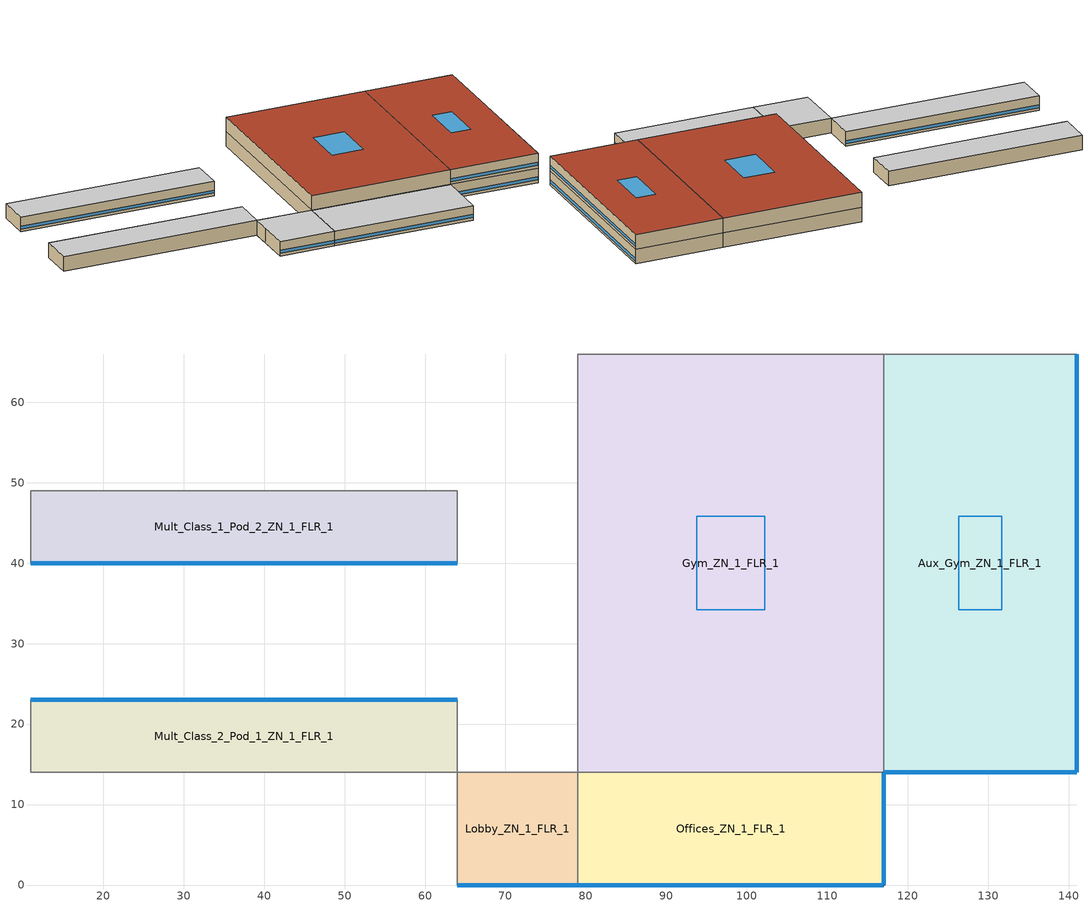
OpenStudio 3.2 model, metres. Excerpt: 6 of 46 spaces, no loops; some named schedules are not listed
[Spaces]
Gym_ZN_1_FLR_1
 floor foundation (BTAP-Grnd-Floor-Mass:U-0.379_std): 117,66 117,14 79,14 79,66 z0
 wall to Aux_Gym_ZN_1_FLR_1: 117,14 117,66 z4:8; 117,14 117,66 z0:4
 wall to Main_Corridor_ZN_1_FLR_1: 79,66 79,14 z0:4
 wall to Offices_ZN_1_FLR_1: 79,14 117,14 z0:4
 wall to Offices_ZN_1_FLR_2: 79,14 117,14 z4:8
 wall to Mech_ZN_1_FLR_2: 117,66 79,66 z4:8
 wall to Mech_ZN_1_FLR_1: 117,66 79,66 z0:4
 wall to Main_Corridor_ZN_1_FLR_2: 79,66 79,14 z4:8
 roof outside: 117,14 117,66 79,66 79,14 z8
 skylight (BTAP-Ext-Skylights:U=0.160 SHGC=0.600): 102.25,34.19 102.25,45.81 93.75,45.81 93.75,34.19 z8
Offices_ZN_1_FLR_1
 floor foundation (BTAP-Grnd-Floor-Mass:U-0.379_std): 117,14 117,0 79,0 79,14 z0
 wall outside: 79,0 117,0 117,14 z0:4
 wall to Lobby_ZN_1_FLR_1: 79,14 79,0 z0:4
 window (BTAP-Ext-FixedWindow:U=0.160 SHGC=0.600): 79.03,0 116.97,0 / 117,0.03 117,13.97 z0.76:1.56
 ceiling to Offices_ZN_1_FLR_2: 117,0 117,14 79,14 79,0 z4
Aux_Gym_ZN_1_FLR_1
 floor foundation (BTAP-Grnd-Floor-Mass:U-0.379_std): 141,66 141,14 117,14 117,66 z0
 wall outside: 117,14 141,14 141,66 z0:4; 117,14 141,14 141,66 z4:8
 wall to LIBRARY_MEDIA_CENTER_ZN_1_FLR_2: 141,66 117,66 z4:8
 wall to Kitchen_ZN_1_FLR_1: 141,66 117,66 z0:4
 window (BTAP-Ext-FixedWindow:U=0.160 SHGC=0.600): 117.03,14 140.97,14 / 141,14.03 141,65.97 z0.76:1.56; 117.03,14 140.97,14 / 141,14.03 141,65.97 z4.76:5.56
 roof outside: 141,14 141,66 117,66 117,14 z8
 skylight (BTAP-Ext-Skylights:U=0.160 SHGC=0.600): 131.68,34.19 131.68,45.81 126.32,45.81 126.32,34.19 z8
Mult_Class_2_Pod_1_ZN_1_FLR_1
 floor foundation (BTAP-Grnd-Floor-Mass:U-0.379_std): 64,23 64,14 11,14 11,23 z0
 wall outside: 64,23 11,23 z0:4
 wall to Corner_Class_2_Pod_1_ZN_1_FLR_1: 11,23 11,14 z0:4
 wall to Main_Corridor_ZN_1_FLR_1: 64,14 64,23 z0:4
 wall to Corridor_Pod_1_ZN_1_FLR_1: 11,14 64,14 z0:4
 window (BTAP-Ext-FixedWindow:U=0.160 SHGC=0.600): 63.97,23 11.03,23 z0.76:1.56
 ceiling to Mult_Class_2_Pod_1_ZN_1_FLR_2: 64,14 64,23 11,23 11,14 z4
Lobby_ZN_1_FLR_1
 floor foundation (BTAP-Grnd-Floor-Mass:U-0.379_std): 79,14 79,0 64,0 64,14 z0
 wall outside: 64,0 79,0 z0:4
 wall to Corridor_Pod_1_ZN_1_FLR_1: 64,14 64,9 z0:4
 wall to Mult_Class_1_Pod_1_ZN_1_FLR_1: 64,9 64,0 z0:4
 wall to Main_Corridor_ZN_1_FLR_1: 79,14 64,14 z0:4
 window (BTAP-Ext-FixedWindow:U=0.160 SHGC=0.600): 64.03,0 78.97,0 z0.76:1.56
 ceiling to Lobby_ZN_1_FLR_2: 79,0 79,14 64,14 64,0 z4
Mult_Class_1_Pod_2_ZN_1_FLR_1
 floor foundation (BTAP-Grnd-Floor-Mass:U-0.379_std): 64,49 64,40 11,40 11,49 z0
 wall outside: 11,40 64,40 z0:4
 wall to Corner_Class_1_Pod_2_ZN_1_FLR_1: 11,49 11,40 z0:4
 wall to Main_Corridor_ZN_1_FLR_1: 64,40 64,49 z0:4
 wall to Corridor_Pod_2_ZN_1_FLR_1: 64,49 11,49 z0:4
 window (BTAP-Ext-FixedWindow:U=0.160 SHGC=0.600): 11.03,40 63.97,40 z0.76:1.56
 ceiling to Mult_Class_1_Pod_2_ZN_1_FLR_2: 64,40 64,49 11,49 11,40 z4
[Site]
THOMPSON A_MB_CAN: Latitude {deg}=55.8; Longitude {deg}=-97.86; Time Zone {hr}=-6; Elevation {m}=224; Terrain=City
[Building]
SecondarySchool: North Axis {deg}=0; Default Construction Set=BTAP-Mass at hdd = 7600.0; Standards Number of Stories=2; Standards Number of Above Ground Stories=2; Standards Template=NECB2011; Standards Building Type=SecondarySchool
[ClimateZones]
Climate Zone Institution Name 1=ASHRAE; Climate Zone Document Name 1=ANSI/ASHRAE Standard 169; Climate Zone Document Year 1=2006; Climate Zone Institution Name 2=CEC; Climate Zone Document Name 2=California Climate Zone Descriptions; Climate Zone Document Year 2=1995
[Site:WaterMainsTemperature]
Calculation Method=Correlation; Annual Average Outdoor Air Temperature {C}=-1.78333; Maximum Difference In Monthly Average Outdoor Air Temperatures {deltaC}=37.5
[Site:GroundTemperature:BuildingSurface]
19.527, 19.502, 19.536, 19.598, 20.002, 21.64, 22.225, 22.375, 21.449, 20.121, 19.802, 19.633
[SizingPeriod:DesignDay] Barometric Pressure {Pa}=98663; Sky Clearness=0; Rain Indicator=0; Snow Indicator=0; Day of Month=21; Daylight Saving Time Indicator=0; Humidity Indicating Type=Wetbulb; Dry-Bulb Temperature Range Modifier Type=DefaultMultipliers
Name | Maximum Dry-Bulb Temperature {C} | Daily Dry-Bulb Temperature Range {deltaC} | Humidity Indicating Conditions at Maximum Dry-Bulb | Wind Speed {m/s} | Wind Direction {deg} | Month | Day Type | Solar Model Indicator | ASHRAE Taub | ASHRAE Taud
Thompson AP Ann Clg .4% Condns DB=>MWB | 27.9 | 12.8 | 17.9 | 4.6 | 270 | 7 | SummerDesignDay | ASHRAETau | 0.402 | 2.329
Thompson AP Ann Htg 99.6% Condns DB | -38.5 | 0 | -38.5 | 1.4 | 300 | 1 | WinterDesignDay | ASHRAEClearSky
[Material:NoMass] Roughness=Smooth; Thermal Absorptance=0.9; Solar Absorptance=0.7
Name | Thermal Resistance {m2-K/W} | Visible Absorptance
Typical Carpet Pad; Typical Carpet Pad 1 | 0.21648 | 0.8
Typical Insulation 1 | 6.78179 | 0.7
Typical Insulation 2 | 5.19354 | 0.7
Typical Insulation 3 | 7.04224 | 0.7
Typical Carpet Pad 2 | 2.57255 | 0.8
Typical Carpet Pad 3; Typical Carpet Pad 4 | 4.69593 | 0.8
Typical Insulation 4 | 0.624982 | 0.7
Typical Insulation 5 | 0.625 | 0.7
[Material]
Name | Roughness | Thickness {m} | Conductivity {W/m-K} | Density {kg/m3} | Specific Heat {J/kg-K} | Thermal Absorptance | Solar Absorptance | Visible Absorptance
G05 25mm wood | MediumSmooth | 0.0254 | 0.15 | 608 | 1630 | 0.9 | 0.5 | 0.5
100mm Normalweight concrete floor 1 | MediumSmooth | 0.1016 | 2.31 | 2322 | 832
G01 13mm gypsum board 1 | Smooth | 0.0127 | 0.16 | 800 | 1090 | 0.9 | 0.7 | 0.5
4 in. Normalweight Concrete Floor 1 | MediumRough | 0.1016 | 2.31 | 2322 | 832 | 0.9 | 0.7 | 0.7
1IN Stucco 1 | Smooth | 0.0253 | 0.6918 | 1858 | 837 | 0.9 | 0.7 | 0.92
8IN CONCRETE HW RefBldg 1 | Rough | 0.2032 | 1.311 | 2240 | 836.8 | 0.9 | 0.7 | 0.7
1/2IN Gypsum 1 | Smooth | 0.0127 | 0.16 | 784.9 | 830 | 0.9 | 0.4 | 0.4
Metal Roof Surface 1; F08 Metal surface 1 | Smooth | 0.0008 | 45.28 | 7824 | 500 | 0.9 | 0.7 | 0.7
6 in. Normalweight Concrete Floor 1; 6 in. Normalweight Concrete Floor 2; 6 in. Normalweight Concrete Floor 3 | MediumRough | 0.1524 | 2.31 | 2322 | 832 | 0.9 | 0.7 | 0.7
Expanded Polystyrene | MediumSmooth | 0.0746039 | 0.029 | 29 | 1210
[Construction]
BTAP-Int-Partition; BTAP-Int-Door: G05 25mm wood
BTAP-Int-Floor: 100mm Normalweight concrete floor 1, Typical Carpet Pad
BTAP-Int-Wall: G01 13mm gypsum board 1, G01 13mm gypsum board 1
BTAP-Int-Ceiling: Typical Carpet Pad, 100mm Normalweight concrete floor 1
BTAP-Int-Window: SimpleGlazing
BTAP-Ext-Floor-Mass:U-0.142: Typical Insulation 1, 4 in. Normalweight Concrete Floor 1, Typical Carpet Pad 1
BTAP-Ext-Wall-Mass:U-0.183: 1IN Stucco 1, 8IN CONCRETE HW RefBldg 1, Typical Insulation 2, 1/2IN Gypsum 1
BTAP-Ext-Roof-Metal:U-0.142: Metal Roof Surface 1, Typical Insulation 3
BTAP-Grnd-Floor-Mass:U-0.379: 6 in. Normalweight Concrete Floor 1, Typical Carpet Pad 2
BTAP-Grnd-Wall-Mass:U-0.21: 6 in. Normalweight Concrete Floor 2, Typical Carpet Pad 3
BTAP-Grnd-Roof-Mass:U-0.21: 6 in. Normalweight Concrete Floor 3, Typical Carpet Pad 4
BTAP-Ext-FixedWindow:U=0.160 SHGC=0.600; BTAP-Ext-GlassDoors:U=0.160 SHGC=0.600; BTAP-Ext-Skylights:U=0.160 SHGC=0.600; BTAP-Ext-DaylightDomes:U=0.160 SHGC=0.600; BTAP-Ext-DaylightDiffuser:U=0.160 SHGC=0.600: SimpleGlazing:U=0.160 SHGC=0.600
BTAP-Ext-Door:U-1.6: F08 Metal surface 1, Typical Insulation 4
BTAP-Ext-OverHeadDoor:U-1.6: Typical Insulation 5
BTAP-Grnd-Floor-Mass:U-0.379_std: 6 in. Normalweight Concrete Floor 1, Expanded Polystyrene
[DefaultConstructionSet]
BTAP-Mass at hdd = 7600.0: Default Exterior Surface Constructions=BTAP-Mass at hdd = 7600.0; Default Interior Surface Constructions=Default Surface Constructions 2; Default Ground Contact Surface Constructions=BTAP-Mass at hdd = 7600.0 1; Default Exterior SubSurface Constructions=BTAP-Mass at hdd = 7600.0; Default Interior SubSurface Constructions=Default Sub Surface Constructions 2; Interior Partition Construction=BTAP-Int-Partition
[DefaultSurfaceConstructions]
Name | Floor Construction | Wall Construction | Roof Ceiling Construction
Default Surface Constructions 2 | BTAP-Int-Floor | BTAP-Int-Wall | BTAP-Int-Ceiling
BTAP-Mass at hdd = 7600.0 | BTAP-Ext-Floor-Mass:U-0.142 | BTAP-Ext-Wall-Mass:U-0.183 | BTAP-Ext-Roof-Metal:U-0.142
BTAP-Mass at hdd = 7600.0 1 | BTAP-Grnd-Floor-Mass:U-0.379 | BTAP-Grnd-Wall-Mass:U-0.21 | BTAP-Grnd-Roof-Mass:U-0.21
[DefaultSubSurfaceConstructions]
Name | Fixed Window Construction | Operable Window Construction | Door Construction | Glass Door Construction | Overhead Door Construction | Skylight Construction | Tubular Daylight Dome Construction | Tubular Daylight Diffuser Construction
Default Sub Surface Constructions 2 | BTAP-Int-Window | BTAP-Int-Window | BTAP-Int-Door
BTAP-Mass at hdd = 7600.0 | BTAP-Ext-FixedWindow:U=0.160 SHGC=0.600 | BTAP-Ext-FixedWindow:U=0.160 SHGC=0.600 | BTAP-Ext-Door:U-1.6 | BTAP-Ext-GlassDoors:U=0.160 SHGC=0.600 | BTAP-Ext-OverHeadDoor:U-1.6 | BTAP-Ext-Skylights:U=0.160 SHGC=0.600 | BTAP-Ext-DaylightDomes:U=0.160 SHGC=0.600 | BTAP-Ext-DaylightDiffuser:U=0.160 SHGC=0.600
[WindowMaterial:SimpleGlazingSystem] Solar Heat Gain Coefficient=0.6; Visible Transmittance=0.21
Name | U-Factor {W/m2-K}
SimpleGlazing | 2.2
SimpleGlazing:U=0.160 SHGC=0.600 | 1.6
[Space] Building Story=Building Story 1; Part of Total Floor Area=Yes
Name | Space Type | Thermal Zone
Gym_ZN_1_FLR_1 | Space Function Gym - play | ALL_ST=Gym - play_FL=Building Story 1_SCH=B 1
Offices_ZN_1_FLR_1 | Space Function Office - enclosed | ALL_ST=Office - enclosed_FL=Building Story 1_SCH=A
Aux_Gym_ZN_1_FLR_1 | Space Function Gym - play | ALL_ST=Gym - play_FL=Building Story 1_SCH=B
Mult_Class_1_Pod_2_ZN_1_FLR_1 | Space Function Classroom/lecture/training | ALL_ST=Classroom/lecture/training_FL=Building Story 1_SCH=D 2
Mult_Class_2_Pod_1_ZN_1_FLR_1 | Space Function Classroom/lecture/training | ALL_ST=Classroom/lecture/training_FL=Building Story 1_SCH=D 3
Lobby_ZN_1_FLR_1 | Space Function Lobby - other | ALL_ST=Lobby - other_FL=Building Story 1_SCH=C
[BuildingStory]
Building Story 1: Nominal Z Coordinate {m}=0
[SpaceType] Standards Building Type=Space Function
Name | Default Schedule Set | Design Specification Outdoor Air Object | Standards Space Type
Space Function Gym - play | Space Function Gym - play Schedule Set | Space Function Gym - play Ventilation | Gym - play
Space Function Classroom/lecture/training | Space Function Classroom/lecture/training Schedule Set | Space Function Classroom/lecture/training Ventilation | Classroom/lecture/training
Space Function Lobby - other | Space Function Lobby - other Schedule Set | Space Function Lobby - other Ventilation | Lobby - other
Space Function Office - enclosed | Space Function Office - enclosed Schedule Set | Space Function Office - enclosed Ventilation | Office - enclosed
[People:Definition] Number of People Calculation Method=People/Area; Fraction Radiant=0.3
Name | People per Space Floor Area {person/m2}
Space Function Classroom/lecture/training People Definition | 0.133365
Space Function Gym - play People Definition | 0.199993
Space Function Lobby - other People Definition | 0.0999967
Space Function Office - enclosed People Definition | 0.0500522
[People] Work Efficiency Schedule=Work Efficiency Schedule; Clothing Insulation Schedule=Clothing Schedule; Air Velocity Schedule=Air Velocity Schedule; Multiplier=1
Name | People Definition | Space or SpaceType
Space Function Classroom/lecture/training People | Space Function Classroom/lecture/training People Definition | Space Function Classroom/lecture/training
Space Function Gym - play People | Space Function Gym - play People Definition | Space Function Gym - play
Space Function Lobby - other People | Space Function Lobby - other People Definition | Space Function Lobby - other
Space Function Office - enclosed People | Space Function Office - enclosed People Definition | Space Function Office - enclosed
[Lights:Definition] Design Level Calculation Method=Watts/Area; Fraction Radiant=0.5; Fraction Visible=0.2
Name | Watts per Space Floor Area {W/m2}
Space Function Classroom/lecture/training Lights Definition | 11.9699
Space Function Gym - play Lights Definition | 12.8999
Space Function Lobby - other Lights Definition | 9.69992
Space Function Office - enclosed Lights Definition | 11.8999
[Lights] Fraction Replaceable=1
Name | Lights Definition | Space or SpaceType
Space Function Classroom/lecture/training Lights | Space Function Classroom/lecture/training Lights Definition | Space Function Classroom/lecture/training
Space Function Gym - play Lights | Space Function Gym - play Lights Definition | Space Function Gym - play
Space Function Lobby - other Lights | Space Function Lobby - other Lights Definition | Space Function Lobby - other
Space Function Office - enclosed Lights | Space Function Office - enclosed Lights Definition | Space Function Office - enclosed
[ElectricEquipment:Definition] Design Level Calculation Method=Watts/Area; Fraction Radiant=0.5
Name | Watts per Space Floor Area {W/m2}
Space Function Classroom/lecture/training Elec Equip Definition | 4.99996
Space Function Gym - play Elec Equip Definition | 1.49999
Space Function Lobby - other Elec Equip Definition | 0.999992
Space Function Office - enclosed Elec Equip Definition | 7.49994
[ElectricEquipment]
Name | Electric Equipment Definition | Space or SpaceType
Space Function Classroom/lecture/training Elec Equip | Space Function Classroom/lecture/training Elec Equip Definition | Space Function Classroom/lecture/training
Space Function Gym - play Elec Equip | Space Function Gym - play Elec Equip Definition | Space Function Gym - play
Space Function Lobby - other Elec Equip | Space Function Lobby - other Elec Equip Definition | Space Function Lobby - other
Space Function Office - enclosed Elec Equip | Space Function Office - enclosed Elec Equip Definition | Space Function Office - enclosed
[DesignSpecification:OutdoorAir] Outdoor Air Method=Sum
Name | Outdoor Air Flow per Person {m3/s-person}
Space Function Classroom/lecture/training Ventilation | 0.0285682
Space Function Gym - play Ventilation | 0.0152405
Space Function Lobby - other Ventilation | 0.152405
Space Function Office - enclosed Ventilation | 0.0142092
[DefaultScheduleSet] People Activity Level Schedule=NECB-Activity; Infiltration Schedule=Always On
Name | Number of People Schedule | Lighting Schedule | Electric Equipment Schedule
Space Function Classroom/lecture/training Schedule Set | NECB-D-Occupancy | NECB-D-Lighting | NECB-D-Electric-Equipment
Space Function Gym - play Schedule Set | NECB-B-Occupancy | NECB-B-Lighting | NECB-B-Electric-Equipment
Space Function Lobby - other Schedule Set | NECB-C-Occupancy | NECB-C-Lighting | NECB-C-Electric-Equipment
Space Function Office - enclosed Schedule Set | NECB-A-Occupancy | NECB-A-Lighting | NECB-A-Electric-Equipment
[ThermostatSetpoint:DualSetpoint]
Name | Heating Setpoint Temperature Schedule | Cooling Setpoint Temperature Schedule
Space Function Lobby - other Thermostat 5 | NECB-C-Thermostat Setpoint-Heating | NECB-C-Thermostat Setpoint-Cooling
Space Function Classroom/lecture/training Thermostat 53; Space Function Classroom/lecture/training Thermostat 54 | NECB-D-Thermostat Setpoint-Heating | NECB-D-Thermostat Setpoint-Cooling
Space Function Gym - play Thermostat 5; Space Function Gym - play Thermostat 6 | NECB-B-Thermostat Setpoint-Heating | NECB-B-Thermostat Setpoint-Cooling
Space Function Office - enclosed Thermostat 5 | NECB-A-Thermostat Setpoint-Heating | NECB-A-Thermostat Setpoint-Cooling
[SpaceInfiltration:DesignFlowRate] Schedule=Always On Discrete; Design Flow Rate Calculation Method=Flow/ExteriorArea; Flow per Exterior Surface Area {m3/s-m2}=0.00025; Constant Term Coefficient=0; Temperature Term Coefficient=0; Velocity Term Coefficient=0.224; Velocity Squared Term Coefficient=0
Name | Space or SpaceType
Aux_Gym_ZN_1_FLR_1 Infiltration | Aux_Gym_ZN_1_FLR_1
Gym_ZN_1_FLR_1 Infiltration | Gym_ZN_1_FLR_1
Lobby_ZN_1_FLR_1 Infiltration | Lobby_ZN_1_FLR_1
Mult_Class_1_Pod_2_ZN_1_FLR_1 Infiltration | Mult_Class_1_Pod_2_ZN_1_FLR_1
Mult_Class_2_Pod_1_ZN_1_FLR_1 Infiltration | Mult_Class_2_Pod_1_ZN_1_FLR_1
Offices_ZN_1_FLR_1 Infiltration | Offices_ZN_1_FLR_1
[ThermalZone] Use Ideal Air Loads=No
Name | Thermostat
ALL_ST=Lobby - other_FL=Building Story 1_SCH=C | Space Function Lobby - other Thermostat 5
ALL_ST=Classroom/lecture/training_FL=Building Story 1_SCH=D 2 | Space Function Classroom/lecture/training Thermostat 53
ALL_ST=Classroom/lecture/training_FL=Building Story 1_SCH=D 3 | Space Function Classroom/lecture/training Thermostat 54
ALL_ST=Gym - play_FL=Building Story 1_SCH=B | Space Function Gym - play Thermostat 5
ALL_ST=Office - enclosed_FL=Building Story 1_SCH=A | Space Function Office - enclosed Thermostat 5
ALL_ST=Gym - play_FL=Building Story 1_SCH=B 1 | Space Function Gym - play Thermostat 6
[Foundation:Kiva] Wall Height Above Grade {m}=0; Wall Depth Below Slab {m}=0
Bldg Kiva Foundation; Corner_Class_2_Pod_2_ZN_1_FLR_1_Floor Kiva Foundation; Corner_Class_2_Pod_3_ZN_1_FLR_1_Floor Kiva Foundation; Corner_Class_1_Pod_2_ZN_1_FLR_1_Floor Kiva Foundation; Corner_Class_1_Pod_3_ZN_1_FLR_1_Floor Kiva Foundation; Mult_Class_1_Pod_2_ZN_1_FLR_1_Floor Kiva Foundation; Mult_Class_1_Pod_3_ZN_1_FLR_1_Floor Kiva Foundation; Mult_Class_2_Pod_2_ZN_1_FLR_1_Floor Kiva Foundation; Mult_Class_2_Pod_3_ZN_1_FLR_1_Floor Kiva Foundation; Corridor_Pod_2_ZN_1_FLR_1_Floor Kiva Foundation; Corridor_Pod_3_ZN_1_FLR_1_Floor Kiva Foundation
[SurfaceProperty:ExposedFoundationPerimeter] Exposed Perimeter Calculation Method=TotalExposedPerimeter
Name | Total Exposed Perimeter {m}
Mult_Class_1_Pod_2_ZN_1_FLR_1_Floor; Mult_Class_2_Pod_1_ZN_1_FLR_1_Floor | 53
Aux_Gym_ZN_1_FLR_1_Floor | 76
Gym_ZN_1_FLR_1_Floor | 0
Lobby_ZN_1_FLR_1_Floor | 15
Offices_ZN_1_FLR_1_Floor | 52
[Foundation:Kiva:Settings]

[AvailabilityManager:NightCycle] Applicability Schedule=Always On Discrete; Control Type=CycleOnAny; Thermostat Tolerance {deltaC}=1; Cycling Run Time {s}=3600
Availability Manager Night Cycle 6; Availability Manager Night Cycle 7; Availability Manager Night Cycle 8; Availability Manager Night Cycle 9; Availability Manager Night Cycle 10; Availability Manager Night Cycle 11; Availability Manager Night Cycle 12; Availability Manager Night Cycle 13; Availability Manager Night Cycle 14; Availability Manager Night Cycle 15; Availability Manager Night Cycle 16; Availability Manager Night Cycle 17; Availability Manager Night Cycle 18; Availability Manager Night Cycle 19; Availability Manager Night Cycle 20
[EnergyManagementSystem:Sensor] Output Variable or Output Meter Index Key=Environment; Output Variable or Output Meter=Site Outdoor Air Drybulb Temperature
OAT; OAT_1; OAT_2; OAT_3; OAT_4; OAT_5; OAT_6
[EnergyManagementSystem:Actuator] Actuated Component Type=Schedule:Year; Actuated Component Control Type=Schedule Value
Name | Actuated Component
sys3mixedshrnonescdxshcessfcvzhbezcnonesrfnone14HtgSch0 | NECB-B-Thermostat Setpoint-Heating
sys3mixedshrnonescdxshcessfcvzhbezcnonesrfnone14ClgSch0 | NECB-B-Thermostat Setpoint-Cooling
sys3mixedshrnonescdxshcessfcvzhbezcnonesrfnone16HtgSch0; sys3mixedshrnonescdxshcessfcvzhbezcnonesrfnone4HtgSch0; sys3mixedshrnonescdxshcessfcvzhbezcnonesrfnone6HtgSch0; sys3mixedshrnonescdxshcessfcvzhbezcnonesrfnone7HtgSch0; sys4mixedshrnonescdxshcessfcvzhbezcnonesrfnone1HtgSch0 | NECB-D-Thermostat Setpoint-Heating
sys3mixedshrnonescdxshcessfcvzhbezcnonesrfnone16ClgSch0; sys3mixedshrnonescdxshcessfcvzhbezcnonesrfnone4ClgSch0; sys3mixedshrnonescdxshcessfcvzhbezcnonesrfnone6ClgSch0; sys3mixedshrnonescdxshcessfcvzhbezcnonesrfnone7ClgSch0; sys4mixedshrnonescdxshcessfcvzhbezcnonesrfnone1ClgSch0 | NECB-D-Thermostat Setpoint-Cooling
sys3mixedshrnonescdxshcessfcvzhbezcnonesrfnone8HtgSch0 | NECB-C-Thermostat Setpoint-Heating
sys3mixedshrnonescdxshcessfcvzhbezcnonesrfnone8ClgSch0 | NECB-C-Thermostat Setpoint-Cooling
[EnergyManagementSystem:Program]
sys3mixedshrnonescdxshcessfcvzhbezcnonesrfnone14OptimumStartProg0: IF DaylightSavings==0 && DayOfWeek>1 && Hour==5 && OAT<23.9 && OAT>1.7; SET sys3mixedshrnonescdxshcessfcvzhbezcnonesrfnone14ClgSch0 = 29.4; SET sys3mixedshrnonescdxshcessfcvzhbezcnonesrfnone14HtgSch0 = 15.6; ELSEIF DaylightSavings==0 && DayOfWeek==1 && Hour==7 && OAT<23.9 && OAT>1.7; SET sys3mixedshrnonescdxshcessfcvzhbezcnonesrfnone14ClgSch0 = 29.4; SET sys3mixedshrnonescdxshcessfcvzhbezcnonesrfnone14HtgSch0 = 15.6; ELSEIF DaylightSavings==1 && DayOfWeek>1 && Hour==4 && OAT<23.9 && OAT>1.7; SET sys3mixedshrnonescdxshcessfcvzhbezcnonesrfnone14ClgSch0 = 29.4; SET sys3mixedshrnonescdxshcessfcvzhbezcnonesrfnone14HtgSch0 = 15.6; ELSEIF DaylightSavings==1 && DayOfWeek==1 && Hour==6 && OAT<23.9 && OAT>1.7; SET sys3mixedshrnonescdxshcessfcvzhbezcnonesrfnone14ClgSch0 = 29.4; SET sys3mixedshrnonescdxshcessfcvzhbezcnonesrfnone14HtgSch0 = 15.6; ELSE; SET sys3mixedshrnonescdxshcessfcvzhbezcnonesrfnone14ClgSch0 = NULL; SET sys3mixedshrnonescdxshcessfcvzhbezcnonesrfnone14HtgSch0 = NULL; ENDIF
sys3mixedshrnonescdxshcessfcvzhbezcnonesrfnone16OptimumStartProg0: IF DaylightSavings==0 && DayOfWeek>1 && Hour==5 && OAT_1<23.9 && OAT_1>1.7; SET sys3mixedshrnonescdxshcessfcvzhbezcnonesrfnone16ClgSch0 = 29.4; SET sys3mixedshrnonescdxshcessfcvzhbezcnonesrfnone16HtgSch0 = 15.6; ELSEIF DaylightSavings==0 && DayOfWeek==1 && Hour==7 && OAT_1<23.9 && OAT_1>1.7; SET sys3mixedshrnonescdxshcessfcvzhbezcnonesrfnone16ClgSch0 = 29.4; SET sys3mixedshrnonescdxshcessfcvzhbezcnonesrfnone16HtgSch0 = 15.6; ELSEIF DaylightSavings==1 && DayOfWeek>1 && Hour==4 && OAT_1<23.9 && OAT_1>1.7; SET sys3mixedshrnonescdxshcessfcvzhbezcnonesrfnone16ClgSch0 = 29.4; SET sys3mixedshrnonescdxshcessfcvzhbezcnonesrfnone16HtgSch0 = 15.6; ELSEIF DaylightSavings==1 && DayOfWeek==1 && Hour==6 && OAT_1<23.9 && OAT_1>1.7; SET sys3mixedshrnonescdxshcessfcvzhbezcnonesrfnone16ClgSch0 = 29.4; SET sys3mixedshrnonescdxshcessfcvzhbezcnonesrfnone16HtgSch0 = 15.6; ELSE; SET sys3mixedshrnonescdxshcessfcvzhbezcnonesrfnone16ClgSch0 = NULL; SET sys3mixedshrnonescdxshcessfcvzhbezcnonesrfnone16HtgSch0 = NULL; ENDIF
